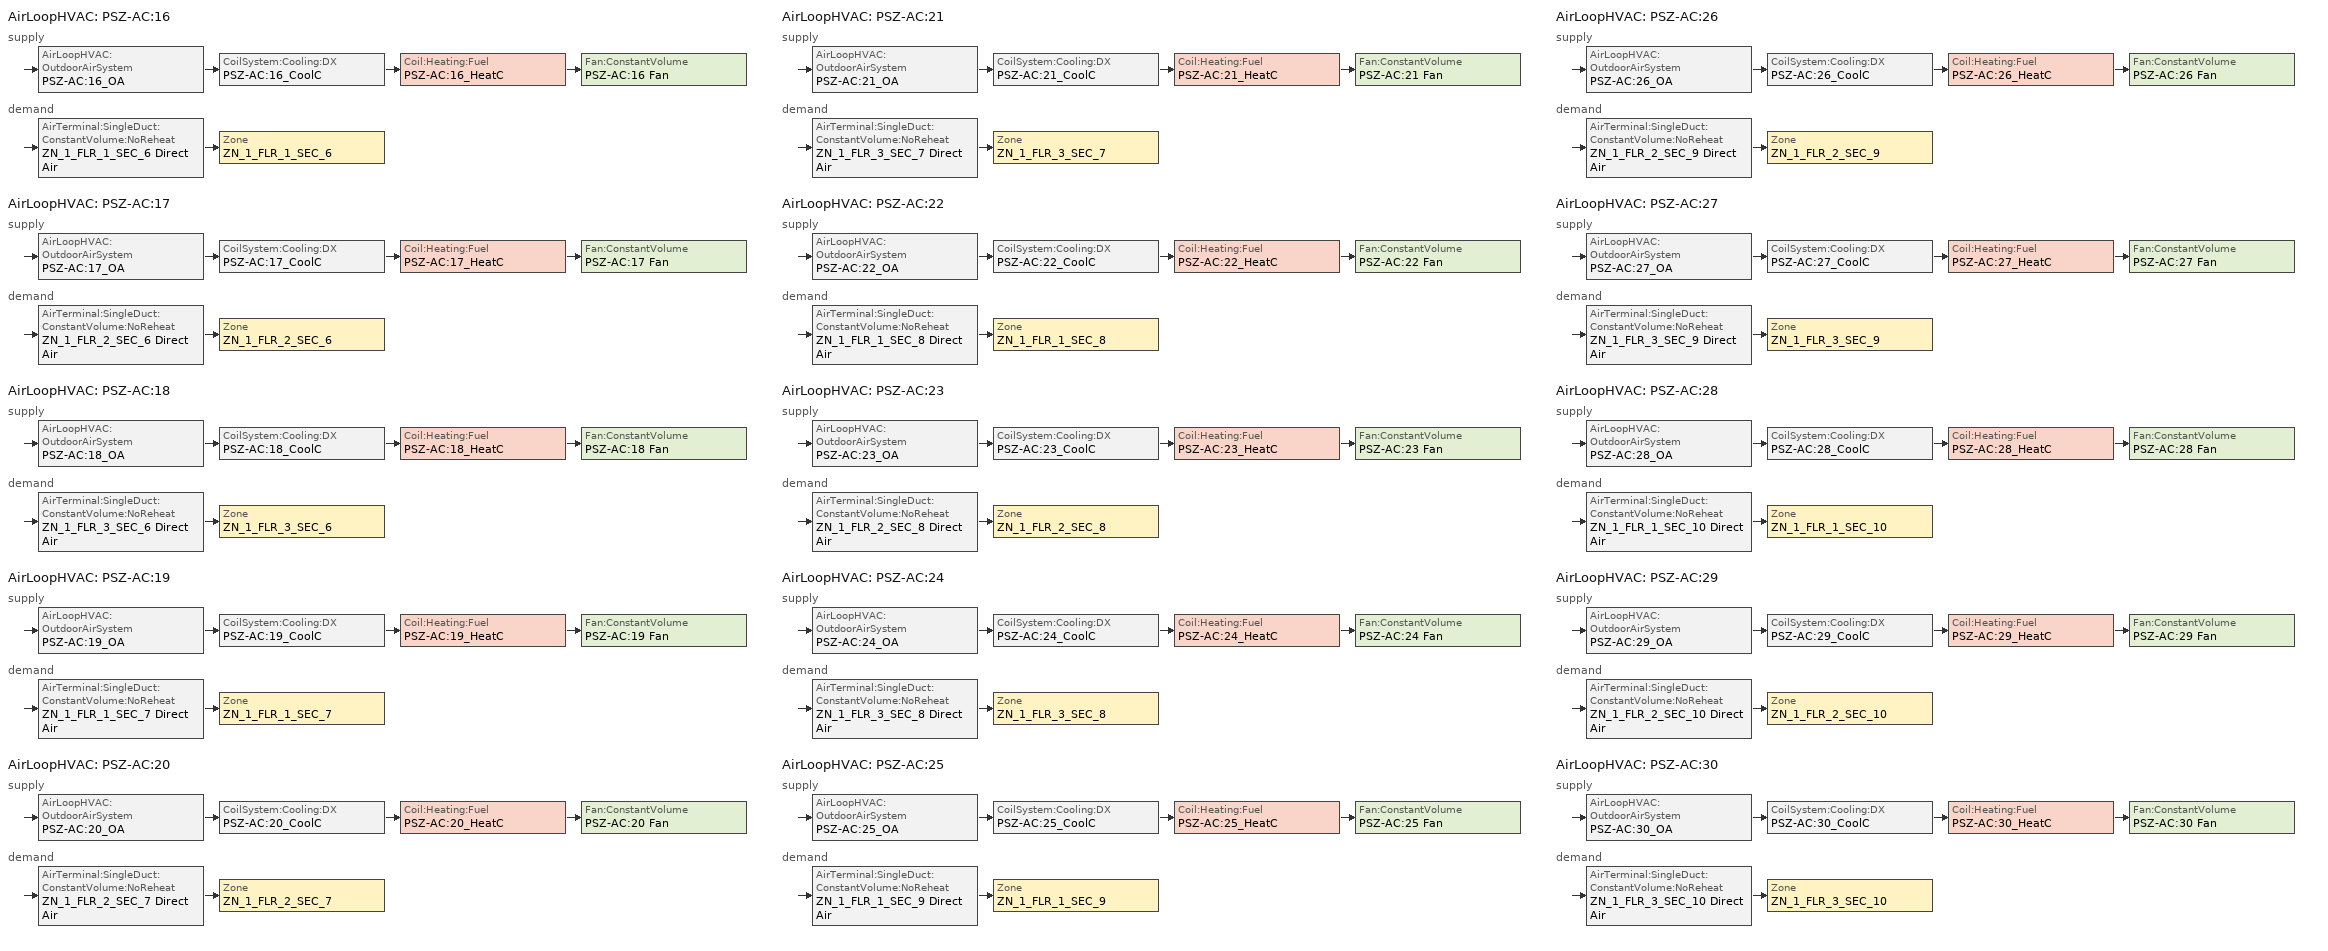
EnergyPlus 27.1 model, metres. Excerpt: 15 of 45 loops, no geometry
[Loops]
AirLoopHVAC 'PSZ-AC:16'
 supply: AirLoopHVAC:OutdoorAirSystem 'PSZ-AC:16_OA' > CoilSystem:Cooling:DX 'PSZ-AC:16_CoolC' > Coil:Heating:Fuel 'PSZ-AC:16_HeatC' > Fan:ConstantVolume 'PSZ-AC:16 Fan'
 demand: AirTerminal:SingleDuct:ConstantVolume:NoReheat 'ZN_1_FLR_1_SEC_6 Direct Air' > Zone 'ZN_1_FLR_1_SEC_6'
AirLoopHVAC 'PSZ-AC:17'
 supply: AirLoopHVAC:OutdoorAirSystem 'PSZ-AC:17_OA' > CoilSystem:Cooling:DX 'PSZ-AC:17_CoolC' > Coil:Heating:Fuel 'PSZ-AC:17_HeatC' > Fan:ConstantVolume 'PSZ-AC:17 Fan'
 demand: AirTerminal:SingleDuct:ConstantVolume:NoReheat 'ZN_1_FLR_2_SEC_6 Direct Air' > Zone 'ZN_1_FLR_2_SEC_6'
AirLoopHVAC 'PSZ-AC:18'
 supply: AirLoopHVAC:OutdoorAirSystem 'PSZ-AC:18_OA' > CoilSystem:Cooling:DX 'PSZ-AC:18_CoolC' > Coil:Heating:Fuel 'PSZ-AC:18_HeatC' > Fan:ConstantVolume 'PSZ-AC:18 Fan'
 demand: AirTerminal:SingleDuct:ConstantVolume:NoReheat 'ZN_1_FLR_3_SEC_6 Direct Air' > Zone 'ZN_1_FLR_3_SEC_6'
AirLoopHVAC 'PSZ-AC:19'
 supply: AirLoopHVAC:OutdoorAirSystem 'PSZ-AC:19_OA' > CoilSystem:Cooling:DX 'PSZ-AC:19_CoolC' > Coil:Heating:Fuel 'PSZ-AC:19_HeatC' > Fan:ConstantVolume 'PSZ-AC:19 Fan'
 demand: AirTerminal:SingleDuct:ConstantVolume:NoReheat 'ZN_1_FLR_1_SEC_7 Direct Air' > Zone 'ZN_1_FLR_1_SEC_7'
AirLoopHVAC 'PSZ-AC:20'
 supply: AirLoopHVAC:OutdoorAirSystem 'PSZ-AC:20_OA' > CoilSystem:Cooling:DX 'PSZ-AC:20_CoolC' > Coil:Heating:Fuel 'PSZ-AC:20_HeatC' > Fan:ConstantVolume 'PSZ-AC:20 Fan'
 demand: AirTerminal:SingleDuct:ConstantVolume:NoReheat 'ZN_1_FLR_2_SEC_7 Direct Air' > Zone 'ZN_1_FLR_2_SEC_7'
AirLoopHVAC 'PSZ-AC:21'
 supply: AirLoopHVAC:OutdoorAirSystem 'PSZ-AC:21_OA' > CoilSystem:Cooling:DX 'PSZ-AC:21_CoolC' > Coil:Heating:Fuel 'PSZ-AC:21_HeatC' > Fan:ConstantVolume 'PSZ-AC:21 Fan'
 demand: AirTerminal:SingleDuct:ConstantVolume:NoReheat 'ZN_1_FLR_3_SEC_7 Direct Air' > Zone 'ZN_1_FLR_3_SEC_7'
AirLoopHVAC 'PSZ-AC:22'
 supply: AirLoopHVAC:OutdoorAirSystem 'PSZ-AC:22_OA' > CoilSystem:Cooling:DX 'PSZ-AC:22_CoolC' > Coil:Heating:Fuel 'PSZ-AC:22_HeatC' > Fan:ConstantVolume 'PSZ-AC:22 Fan'
 demand: AirTerminal:SingleDuct:ConstantVolume:NoReheat 'ZN_1_FLR_1_SEC_8 Direct Air' > Zone 'ZN_1_FLR_1_SEC_8'
AirLoopHVAC 'PSZ-AC:23'
 supply: AirLoopHVAC:OutdoorAirSystem 'PSZ-AC:23_OA' > CoilSystem:Cooling:DX 'PSZ-AC:23_CoolC' > Coil:Heating:Fuel 'PSZ-AC:23_HeatC' > Fan:ConstantVolume 'PSZ-AC:23 Fan'
 demand: AirTerminal:SingleDuct:ConstantVolume:NoReheat 'ZN_1_FLR_2_SEC_8 Direct Air' > Zone 'ZN_1_FLR_2_SEC_8'
AirLoopHVAC 'PSZ-AC:24'
 supply: AirLoopHVAC:OutdoorAirSystem 'PSZ-AC:24_OA' > CoilSystem:Cooling:DX 'PSZ-AC:24_CoolC' > Coil:Heating:Fuel 'PSZ-AC:24_HeatC' > Fan:ConstantVolume 'PSZ-AC:24 Fan'
 demand: AirTerminal:SingleDuct:ConstantVolume:NoReheat 'ZN_1_FLR_3_SEC_8 Direct Air' > Zone 'ZN_1_FLR_3_SEC_8'
AirLoopHVAC 'PSZ-AC:25'
 supply: AirLoopHVAC:OutdoorAirSystem 'PSZ-AC:25_OA' > CoilSystem:Cooling:DX 'PSZ-AC:25_CoolC' > Coil:Heating:Fuel 'PSZ-AC:25_HeatC' > Fan:ConstantVolume 'PSZ-AC:25 Fan'
 demand: AirTerminal:SingleDuct:ConstantVolume:NoReheat 'ZN_1_FLR_1_SEC_9 Direct Air' > Zone 'ZN_1_FLR_1_SEC_9'
AirLoopHVAC 'PSZ-AC:26'
 supply: AirLoopHVAC:OutdoorAirSystem 'PSZ-AC:26_OA' > CoilSystem:Cooling:DX 'PSZ-AC:26_CoolC' > Coil:Heating:Fuel 'PSZ-AC:26_HeatC' > Fan:ConstantVolume 'PSZ-AC:26 Fan'
 demand: AirTerminal:SingleDuct:ConstantVolume:NoReheat 'ZN_1_FLR_2_SEC_9 Direct Air' > Zone 'ZN_1_FLR_2_SEC_9'
AirLoopHVAC 'PSZ-AC:27'
 supply: AirLoopHVAC:OutdoorAirSystem 'PSZ-AC:27_OA' > CoilSystem:Cooling:DX 'PSZ-AC:27_CoolC' > Coil:Heating:Fuel 'PSZ-AC:27_HeatC' > Fan:ConstantVolume 'PSZ-AC:27 Fan'
 demand: AirTerminal:SingleDuct:ConstantVolume:NoReheat 'ZN_1_FLR_3_SEC_9 Direct Air' > Zone 'ZN_1_FLR_3_SEC_9'
AirLoopHVAC 'PSZ-AC:28'
 supply: AirLoopHVAC:OutdoorAirSystem 'PSZ-AC:28_OA' > CoilSystem:Cooling:DX 'PSZ-AC:28_CoolC' > Coil:Heating:Fuel 'PSZ-AC:28_HeatC' > Fan:ConstantVolume 'PSZ-AC:28 Fan'
 demand: AirTerminal:SingleDuct:ConstantVolume:NoReheat 'ZN_1_FLR_1_SEC_10 Direct Air' > Zone 'ZN_1_FLR_1_SEC_10'
AirLoopHVAC 'PSZ-AC:29'
 supply: AirLoopHVAC:OutdoorAirSystem 'PSZ-AC:29_OA' > CoilSystem:Cooling:DX 'PSZ-AC:29_CoolC' > Coil:Heating:Fuel 'PSZ-AC:29_HeatC' > Fan:ConstantVolume 'PSZ-AC:29 Fan'
 demand: AirTerminal:SingleDuct:ConstantVolume:NoReheat 'ZN_1_FLR_2_SEC_10 Direct Air' > Zone 'ZN_1_FLR_2_SEC_10'
AirLoopHVAC 'PSZ-AC:30'
 supply: AirLoopHVAC:OutdoorAirSystem 'PSZ-AC:30_OA' > CoilSystem:Cooling:DX 'PSZ-AC:30_CoolC' > Coil:Heating:Fuel 'PSZ-AC:30_HeatC' > Fan:ConstantVolume 'PSZ-AC:30 Fan'
 demand: AirTerminal:SingleDuct:ConstantVolume:NoReheat 'ZN_1_FLR_3_SEC_10 Direct Air' > Zone 'ZN_1_FLR_3_SEC_10'
[ComponentCost:LineItem]
Name | Line Item Type | Item | Cost per Each {$} | Quantity | Cost per Unit of Output Capacity {$/kW}
Daylighting:ZN_1_FLR_1_SEC_6 | Daylighting:Controls | ZN_1_FLR_1_SEC_6 | 1 | 0
Infiltration:ZN_1_FLR_1_SEC_6 | General | ZN_1_FLR_1_SEC_6 | 1 | 0.0855
People:ZN_1_FLR_1_SEC_6 | General | ZN_1_FLR_1_SEC_6 | 1 | 6.3309
LIGHTING EQUIP:ZN_1_FLR_1_SEC_6 | Lights | ZN_1_FLR_1_SEC_6 |  |  | 1
ELECTRIC EQUIPMENT:ZN_1_FLR_1_SEC_6:MiscPlug | General | ZN_1_FLR_1_SEC_6 | 1 | 1.2727
Daylighting:ZN_1_FLR_2_SEC_6 | Daylighting:Controls | ZN_1_FLR_2_SEC_6 | 1 | 0
Infiltration:ZN_1_FLR_2_SEC_6 | General | ZN_1_FLR_2_SEC_6 | 1 | 0.0855
People:ZN_1_FLR_2_SEC_6 | General | ZN_1_FLR_2_SEC_6 | 1 | 6.3309
LIGHTING EQUIP:ZN_1_FLR_2_SEC_6 | Lights | ZN_1_FLR_2_SEC_6 |  |  | 1
ELECTRIC EQUIPMENT:ZN_1_FLR_2_SEC_6:MiscPlug | General | ZN_1_FLR_2_SEC_6 | 1 | 1.2727
Daylighting:ZN_1_FLR_3_SEC_6 | Daylighting:Controls | ZN_1_FLR_3_SEC_6 | 1 | 0
Infiltration:ZN_1_FLR_3_SEC_6 | General | ZN_1_FLR_3_SEC_6 | 1 | 0.0855
People:ZN_1_FLR_3_SEC_6 | General | ZN_1_FLR_3_SEC_6 | 1 | 6.3309
LIGHTING EQUIP:ZN_1_FLR_3_SEC_6 | Lights | ZN_1_FLR_3_SEC_6 |  |  | 1
ELECTRIC EQUIPMENT:ZN_1_FLR_3_SEC_6:MiscPlug | General | ZN_1_FLR_3_SEC_6 | 1 | 1.2727
Daylighting:ZN_1_FLR_1_SEC_7 | Daylighting:Controls | ZN_1_FLR_1_SEC_7 | 1 | 0
Infiltration:ZN_1_FLR_1_SEC_7 | General | ZN_1_FLR_1_SEC_7 | 1 | 0.0252
People:ZN_1_FLR_1_SEC_7 | General | ZN_1_FLR_1_SEC_7 | 1 | 1.8637
LIGHTING EQUIP:ZN_1_FLR_1_SEC_7 | Lights | ZN_1_FLR_1_SEC_7 |  |  | 1
ELECTRIC EQUIPMENT:ZN_1_FLR_1_SEC_7:MiscPlug | General | ZN_1_FLR_1_SEC_7 | 1 | 0.3746
Daylighting:ZN_1_FLR_2_SEC_7 | Daylighting:Controls | ZN_1_FLR_2_SEC_7 | 1 | 0
Infiltration:ZN_1_FLR_2_SEC_7 | General | ZN_1_FLR_2_SEC_7 | 1 | 0.0252
People:ZN_1_FLR_2_SEC_7 | General | ZN_1_FLR_2_SEC_7 | 1 | 1.8637
LIGHTING EQUIP:ZN_1_FLR_2_SEC_7 | Lights | ZN_1_FLR_2_SEC_7 |  |  | 1
ELECTRIC EQUIPMENT:ZN_1_FLR_2_SEC_7:MiscPlug | General | ZN_1_FLR_2_SEC_7 | 1 | 0.3746
Daylighting:ZN_1_FLR_3_SEC_7 | Daylighting:Controls | ZN_1_FLR_3_SEC_7 | 1 | 0
Infiltration:ZN_1_FLR_3_SEC_7 | General | ZN_1_FLR_3_SEC_7 | 1 | 0.0252
People:ZN_1_FLR_3_SEC_7 | General | ZN_1_FLR_3_SEC_7 | 1 | 1.8637
LIGHTING EQUIP:ZN_1_FLR_3_SEC_7 | Lights | ZN_1_FLR_3_SEC_7 |  |  | 1
ELECTRIC EQUIPMENT:ZN_1_FLR_3_SEC_7:MiscPlug | General | ZN_1_FLR_3_SEC_7 | 1 | 0.3746
Daylighting:ZN_1_FLR_1_SEC_8 | Daylighting:Controls | ZN_1_FLR_1_SEC_8 | 1 | 0
Infiltration:ZN_1_FLR_1_SEC_8 | General | ZN_1_FLR_1_SEC_8 | 1 | 0.0362
People:ZN_1_FLR_1_SEC_8 | General | ZN_1_FLR_1_SEC_8 | 1 | 2.6803
LIGHTING EQUIP:ZN_1_FLR_1_SEC_8 | Lights | ZN_1_FLR_1_SEC_8 |  |  | 1
ELECTRIC EQUIPMENT:ZN_1_FLR_1_SEC_8:MiscPlug | General | ZN_1_FLR_1_SEC_8 | 1 | 0.5388
Daylighting:ZN_1_FLR_2_SEC_8 | Daylighting:Controls | ZN_1_FLR_2_SEC_8 | 1 | 0
Infiltration:ZN_1_FLR_2_SEC_8 | General | ZN_1_FLR_2_SEC_8 | 1 | 0.0362
People:ZN_1_FLR_2_SEC_8 | General | ZN_1_FLR_2_SEC_8 | 1 | 2.6803
LIGHTING EQUIP:ZN_1_FLR_2_SEC_8 | Lights | ZN_1_FLR_2_SEC_8 |  |  | 1
ELECTRIC EQUIPMENT:ZN_1_FLR_2_SEC_8:MiscPlug | General | ZN_1_FLR_2_SEC_8 | 1 | 0.5388
Daylighting:ZN_1_FLR_3_SEC_8 | Daylighting:Controls | ZN_1_FLR_3_SEC_8 | 1 | 0
Infiltration:ZN_1_FLR_3_SEC_8 | General | ZN_1_FLR_3_SEC_8 | 1 | 0.0362
People:ZN_1_FLR_3_SEC_8 | General | ZN_1_FLR_3_SEC_8 | 1 | 2.6803
LIGHTING EQUIP:ZN_1_FLR_3_SEC_8 | Lights | ZN_1_FLR_3_SEC_8 |  |  | 1
ELECTRIC EQUIPMENT:ZN_1_FLR_3_SEC_8:MiscPlug | General | ZN_1_FLR_3_SEC_8 | 1 | 0.5388
Daylighting:ZN_1_FLR_1_SEC_9 | Daylighting:Controls | ZN_1_FLR_1_SEC_9 | 1 | 0
Infiltration:ZN_1_FLR_1_SEC_9 | General | ZN_1_FLR_1_SEC_9 | 1 | 0.0351
People:ZN_1_FLR_1_SEC_9 | General | ZN_1_FLR_1_SEC_9 | 1 | 2.6035
LIGHTING EQUIP:ZN_1_FLR_1_SEC_9 | Lights | ZN_1_FLR_1_SEC_9 |  |  | 1
ELECTRIC EQUIPMENT:ZN_1_FLR_1_SEC_9:MiscPlug | General | ZN_1_FLR_1_SEC_9 | 1 | 0.5234
Daylighting:ZN_1_FLR_2_SEC_9 | Daylighting:Controls | ZN_1_FLR_2_SEC_9 | 1 | 0
Infiltration:ZN_1_FLR_2_SEC_9 | General | ZN_1_FLR_2_SEC_9 | 1 | 0.0351
People:ZN_1_FLR_2_SEC_9 | General | ZN_1_FLR_2_SEC_9 | 1 | 2.6035
LIGHTING EQUIP:ZN_1_FLR_2_SEC_9 | Lights | ZN_1_FLR_2_SEC_9 |  |  | 1
ELECTRIC EQUIPMENT:ZN_1_FLR_2_SEC_9:MiscPlug | General | ZN_1_FLR_2_SEC_9 | 1 | 0.5234
Daylighting:ZN_1_FLR_3_SEC_9 | Daylighting:Controls | ZN_1_FLR_3_SEC_9 | 1 | 0
Infiltration:ZN_1_FLR_3_SEC_9 | General | ZN_1_FLR_3_SEC_9 | 1 | 0.0351
People:ZN_1_FLR_3_SEC_9 | General | ZN_1_FLR_3_SEC_9 | 1 | 2.6035
LIGHTING EQUIP:ZN_1_FLR_3_SEC_9 | Lights | ZN_1_FLR_3_SEC_9 |  |  | 1
ELECTRIC EQUIPMENT:ZN_1_FLR_3_SEC_9:MiscPlug | General | ZN_1_FLR_3_SEC_9 | 1 | 0.5234
Daylighting:ZN_1_FLR_1_SEC_10 | Daylighting:Controls | ZN_1_FLR_1_SEC_10 | 1 | 0
Infiltration:ZN_1_FLR_1_SEC_10 | General | ZN_1_FLR_1_SEC_10 | 1 | 0.0362
People:ZN_1_FLR_1_SEC_10 | General | ZN_1_FLR_1_SEC_10 | 1 | 2.6803
LIGHTING EQUIP:ZN_1_FLR_1_SEC_10 | Lights | ZN_1_FLR_1_SEC_10 |  |  | 1
ELECTRIC EQUIPMENT:ZN_1_FLR_1_SEC_10:MiscPlug | General | ZN_1_FLR_1_SEC_10 | 1 | 0.5388
Daylighting:ZN_1_FLR_2_SEC_10 | Daylighting:Controls | ZN_1_FLR_2_SEC_10 | 1 | 0
Infiltration:ZN_1_FLR_2_SEC_10 | General | ZN_1_FLR_2_SEC_10 | 1 | 0.0362
People:ZN_1_FLR_2_SEC_10 | General | ZN_1_FLR_2_SEC_10 | 1 | 2.6803
LIGHTING EQUIP:ZN_1_FLR_2_SEC_10 | Lights | ZN_1_FLR_2_SEC_10 |  |  | 1
ELECTRIC EQUIPMENT:ZN_1_FLR_2_SEC_10:MiscPlug | General | ZN_1_FLR_2_SEC_10 | 1 | 0.5388
Daylighting:ZN_1_FLR_3_SEC_10 | Daylighting:Controls | ZN_1_FLR_3_SEC_10 | 1 | 0
Infiltration:ZN_1_FLR_3_SEC_10 | General | ZN_1_FLR_3_SEC_10 | 1 | 0.0362
People:ZN_1_FLR_3_SEC_10 | General | ZN_1_FLR_3_SEC_10 | 1 | 2.6803
LIGHTING EQUIP:ZN_1_FLR_3_SEC_10 | Lights | ZN_1_FLR_3_SEC_10 |  |  | 1
ELECTRIC EQUIPMENT:ZN_1_FLR_3_SEC_10:MiscPlug | General | ZN_1_FLR_3_SEC_10 | 1 | 0.5388
[Sizing:Zone] Zone Cooling Design Supply Air Temperature Input Method=SupplyAirTemperature; Zone Cooling Design Supply Air Temperature {C}=14; Zone Heating Design Supply Air Temperature Input Method=SupplyAirTemperature; Zone Heating Design Supply Air Temperature {C}=40; Zone Cooling Design Supply Air Humidity Ratio {kgWater/kgDryAir}=0.0085; Zone Heating Design Supply Air Humidity Ratio {kgWater/kgDryAir}=0.008; Zone Heating Sizing Factor=0; Zone Cooling Sizing Factor=0; Cooling Design Air Flow Method=DesignDay; Cooling Design Air Flow Rate {m3/s}=0; Cooling Minimum Air Flow {m3/s}=0; Cooling Minimum Air Flow Fraction=0; Heating Design Air Flow Method=DesignDay; Heating Design Air Flow Rate {m3/s}=0
Name | Design Specification Outdoor Air Object
ZN_1_FLR_1_SEC_6 | SZ DSOA ZN_1_FLR_1_SEC_6
ZN_1_FLR_2_SEC_6 | SZ DSOA ZN_1_FLR_2_SEC_6
ZN_1_FLR_3_SEC_6 | SZ DSOA ZN_1_FLR_3_SEC_6
ZN_1_FLR_1_SEC_7 | SZ DSOA ZN_1_FLR_1_SEC_7
ZN_1_FLR_2_SEC_7 | SZ DSOA ZN_1_FLR_2_SEC_7
ZN_1_FLR_3_SEC_7 | SZ DSOA ZN_1_FLR_3_SEC_7
ZN_1_FLR_1_SEC_8 | SZ DSOA ZN_1_FLR_1_SEC_8
ZN_1_FLR_2_SEC_8 | SZ DSOA ZN_1_FLR_2_SEC_8
ZN_1_FLR_3_SEC_8 | SZ DSOA ZN_1_FLR_3_SEC_8
ZN_1_FLR_1_SEC_9 | SZ DSOA ZN_1_FLR_1_SEC_9
ZN_1_FLR_2_SEC_9 | SZ DSOA ZN_1_FLR_2_SEC_9
ZN_1_FLR_3_SEC_9 | SZ DSOA ZN_1_FLR_3_SEC_9
ZN_1_FLR_1_SEC_10 | SZ DSOA ZN_1_FLR_1_SEC_10
ZN_1_FLR_2_SEC_10 | SZ DSOA ZN_1_FLR_2_SEC_10
ZN_1_FLR_3_SEC_10 | SZ DSOA ZN_1_FLR_3_SEC_10
[DesignSpecification:OutdoorAir] Outdoor Air Method=Flow/Zone; Outdoor Air Flow per Zone Floor Area {m3/s-m2}=0
Name | Outdoor Air Flow per Zone {m3/s}
SZ DSOA ZN_1_FLR_1_SEC_6; SZ DSOA ZN_1_FLR_2_SEC_6; SZ DSOA ZN_1_FLR_3_SEC_6 | 0.0635154
SZ DSOA ZN_1_FLR_1_SEC_7; SZ DSOA ZN_1_FLR_2_SEC_7; SZ DSOA ZN_1_FLR_3_SEC_7 | 0.0186979
SZ DSOA ZN_1_FLR_1_SEC_8; SZ DSOA ZN_1_FLR_2_SEC_8; SZ DSOA ZN_1_FLR_3_SEC_8; SZ DSOA ZN_1_FLR_1_SEC_10; SZ DSOA ZN_1_FLR_2_SEC_10; SZ DSOA ZN_1_FLR_3_SEC_10 | 0.0268905
SZ DSOA ZN_1_FLR_1_SEC_9; SZ DSOA ZN_1_FLR_2_SEC_9; SZ DSOA ZN_1_FLR_3_SEC_9 | 0.0261197
[ZoneControl:Thermostat] Control Type Schedule=Dual Zone Control Type Sched
Name | Zone or ZoneList | Control 1
ZN_1_FLR_1_SEC_6 Thermostat | ZN_1_FLR_1_SEC_6 | ZN_1_FLR_1_SEC_6 DualSPSched
ZN_1_FLR_2_SEC_6 Thermostat | ZN_1_FLR_2_SEC_6 | ZN_1_FLR_2_SEC_6 DualSPSched
ZN_1_FLR_3_SEC_6 Thermostat | ZN_1_FLR_3_SEC_6 | ZN_1_FLR_3_SEC_6 DualSPSched
ZN_1_FLR_1_SEC_7 Thermostat | ZN_1_FLR_1_SEC_7 | ZN_1_FLR_1_SEC_7 DualSPSched
ZN_1_FLR_2_SEC_7 Thermostat | ZN_1_FLR_2_SEC_7 | ZN_1_FLR_2_SEC_7 DualSPSched
ZN_1_FLR_3_SEC_7 Thermostat | ZN_1_FLR_3_SEC_7 | ZN_1_FLR_3_SEC_7 DualSPSched
ZN_1_FLR_1_SEC_8 Thermostat | ZN_1_FLR_1_SEC_8 | ZN_1_FLR_1_SEC_8 DualSPSched
ZN_1_FLR_2_SEC_8 Thermostat | ZN_1_FLR_2_SEC_8 | ZN_1_FLR_2_SEC_8 DualSPSched
ZN_1_FLR_3_SEC_8 Thermostat | ZN_1_FLR_3_SEC_8 | ZN_1_FLR_3_SEC_8 DualSPSched
ZN_1_FLR_1_SEC_9 Thermostat | ZN_1_FLR_1_SEC_9 | ZN_1_FLR_1_SEC_9 DualSPSched
ZN_1_FLR_2_SEC_9 Thermostat | ZN_1_FLR_2_SEC_9 | ZN_1_FLR_2_SEC_9 DualSPSched
ZN_1_FLR_3_SEC_9 Thermostat | ZN_1_FLR_3_SEC_9 | ZN_1_FLR_3_SEC_9 DualSPSched
ZN_1_FLR_1_SEC_10 Thermostat | ZN_1_FLR_1_SEC_10 | ZN_1_FLR_1_SEC_10 DualSPSched
ZN_1_FLR_2_SEC_10 Thermostat | ZN_1_FLR_2_SEC_10 | ZN_1_FLR_2_SEC_10 DualSPSched
ZN_1_FLR_3_SEC_10 Thermostat | ZN_1_FLR_3_SEC_10 | ZN_1_FLR_3_SEC_10 DualSPSched
[ThermostatSetpoint:DualSetpoint] Heating Setpoint Temperature Schedule=HtgSetP_Sch; Cooling Setpoint Temperature Schedule=ClgSetP_Sch
ZN_1_FLR_1_SEC_6 DualSPSched; ZN_1_FLR_2_SEC_6 DualSPSched; ZN_1_FLR_3_SEC_6 DualSPSched; ZN_1_FLR_1_SEC_7 DualSPSched; ZN_1_FLR_2_SEC_7 DualSPSched; ZN_1_FLR_3_SEC_7 DualSPSched; ZN_1_FLR_1_SEC_8 DualSPSched; ZN_1_FLR_2_SEC_8 DualSPSched; ZN_1_FLR_3_SEC_8 DualSPSched; ZN_1_FLR_1_SEC_9 DualSPSched; ZN_1_FLR_2_SEC_9 DualSPSched; ZN_1_FLR_3_SEC_9 DualSPSched; ZN_1_FLR_1_SEC_10 DualSPSched; ZN_1_FLR_2_SEC_10 DualSPSched; ZN_1_FLR_3_SEC_10 DualSPSched
[Zone equipment]
ZN_1_FLR_1_SEC_6: ZN_1_FLR_1_SEC_6 Direct Air
ZN_1_FLR_2_SEC_6: ZN_1_FLR_2_SEC_6 Direct Air
ZN_1_FLR_3_SEC_6: ZN_1_FLR_3_SEC_6 Direct Air
ZN_1_FLR_1_SEC_7: ZN_1_FLR_1_SEC_7 Direct Air
ZN_1_FLR_2_SEC_7: ZN_1_FLR_2_SEC_7 Direct Air
ZN_1_FLR_3_SEC_7: ZN_1_FLR_3_SEC_7 Direct Air
ZN_1_FLR_1_SEC_8: ZN_1_FLR_1_SEC_8 Direct Air
ZN_1_FLR_2_SEC_8: ZN_1_FLR_2_SEC_8 Direct Air
ZN_1_FLR_3_SEC_8: ZN_1_FLR_3_SEC_8 Direct Air
ZN_1_FLR_1_SEC_9: ZN_1_FLR_1_SEC_9 Direct Air
ZN_1_FLR_2_SEC_9: ZN_1_FLR_2_SEC_9 Direct Air
ZN_1_FLR_3_SEC_9: ZN_1_FLR_3_SEC_9 Direct Air
ZN_1_FLR_1_SEC_10: ZN_1_FLR_1_SEC_10 Direct Air
ZN_1_FLR_2_SEC_10: ZN_1_FLR_2_SEC_10 Direct Air
ZN_1_FLR_3_SEC_10: ZN_1_FLR_3_SEC_10 Direct Air
[AirTerminal:SingleDuct:ConstantVolume:NoReheat] Availability Schedule=ALWAYS_ON; Maximum Air Flow Rate {m3/s}=AUTOSIZE
ZN_1_FLR_1_SEC_6 Direct Air; ZN_1_FLR_2_SEC_6 Direct Air; ZN_1_FLR_3_SEC_6 Direct Air; ZN_1_FLR_1_SEC_7 Direct Air; ZN_1_FLR_2_SEC_7 Direct Air; ZN_1_FLR_3_SEC_7 Direct Air; ZN_1_FLR_1_SEC_8 Direct Air; ZN_1_FLR_2_SEC_8 Direct Air; ZN_1_FLR_3_SEC_8 Direct Air; ZN_1_FLR_1_SEC_9 Direct Air; ZN_1_FLR_2_SEC_9 Direct Air; ZN_1_FLR_3_SEC_9 Direct Air; ZN_1_FLR_1_SEC_10 Direct Air; ZN_1_FLR_2_SEC_10 Direct Air; ZN_1_FLR_3_SEC_10 Direct Air
[SetpointManager:SingleZone:Reheat] Control Variable=Temperature; Minimum Supply Air Temperature {C}=13; Maximum Supply Air Temperature {C}=40
Name | Control Zone | Setpoint Node or NodeList
SupAirTemp MngrZN_1_FLR_1_SEC_6 | ZN_1_FLR_1_SEC_6 | PSZ-AC:16 Supply Equipment Outlet Node
SupAirTemp MngrZN_1_FLR_2_SEC_6 | ZN_1_FLR_2_SEC_6 | PSZ-AC:17 Supply Equipment Outlet Node
SupAirTemp MngrZN_1_FLR_3_SEC_6 | ZN_1_FLR_3_SEC_6 | PSZ-AC:18 Supply Equipment Outlet Node
SupAirTemp MngrZN_1_FLR_1_SEC_7 | ZN_1_FLR_1_SEC_7 | PSZ-AC:19 Supply Equipment Outlet Node
SupAirTemp MngrZN_1_FLR_2_SEC_7 | ZN_1_FLR_2_SEC_7 | PSZ-AC:20 Supply Equipment Outlet Node
SupAirTemp MngrZN_1_FLR_3_SEC_7 | ZN_1_FLR_3_SEC_7 | PSZ-AC:21 Supply Equipment Outlet Node
SupAirTemp MngrZN_1_FLR_1_SEC_8 | ZN_1_FLR_1_SEC_8 | PSZ-AC:22 Supply Equipment Outlet Node
SupAirTemp MngrZN_1_FLR_2_SEC_8 | ZN_1_FLR_2_SEC_8 | PSZ-AC:23 Supply Equipment Outlet Node
SupAirTemp MngrZN_1_FLR_3_SEC_8 | ZN_1_FLR_3_SEC_8 | PSZ-AC:24 Supply Equipment Outlet Node
SupAirTemp MngrZN_1_FLR_1_SEC_9 | ZN_1_FLR_1_SEC_9 | PSZ-AC:25 Supply Equipment Outlet Node
SupAirTemp MngrZN_1_FLR_2_SEC_9 | ZN_1_FLR_2_SEC_9 | PSZ-AC:26 Supply Equipment Outlet Node
SupAirTemp MngrZN_1_FLR_3_SEC_9 | ZN_1_FLR_3_SEC_9 | PSZ-AC:27 Supply Equipment Outlet Node
SupAirTemp MngrZN_1_FLR_1_SEC_10 | ZN_1_FLR_1_SEC_10 | PSZ-AC:28 Supply Equipment Outlet Node
SupAirTemp MngrZN_1_FLR_2_SEC_10 | ZN_1_FLR_2_SEC_10 | PSZ-AC:29 Supply Equipment Outlet Node
SupAirTemp MngrZN_1_FLR_3_SEC_10 | ZN_1_FLR_3_SEC_10 | PSZ-AC:30 Supply Equipment Outlet Node
[AirLoopHVAC] Design Supply Air Flow Rate {m3/s}=AUTOSIZE
PSZ-AC:16; PSZ-AC:17; PSZ-AC:18; PSZ-AC:19; PSZ-AC:20; PSZ-AC:21; PSZ-AC:22; PSZ-AC:23; PSZ-AC:24; PSZ-AC:25; PSZ-AC:26; PSZ-AC:27; PSZ-AC:28; PSZ-AC:29; PSZ-AC:30
[SetpointManager:MixedAir] Control Variable=Temperature
Name | Setpoint Node or NodeList
PSZ-AC:16_CoolC SAT Manager | PSZ-AC:16_CoolC-PSZ-AC:16_HeatCNode
PSZ-AC:16_HeatC MixedAir Manager | PSZ-AC:16_HeatC-PSZ-AC:16 FanNode
PSZ-AC:16_OAMixed Air Temp Manager | PSZ-AC:16_OA-PSZ-AC:16_CoolCNode
PSZ-AC:17_CoolC SAT Manager | PSZ-AC:17_CoolC-PSZ-AC:17_HeatCNode
PSZ-AC:17_HeatC MixedAir Manager | PSZ-AC:17_HeatC-PSZ-AC:17 FanNode
PSZ-AC:17_OAMixed Air Temp Manager | PSZ-AC:17_OA-PSZ-AC:17_CoolCNode
PSZ-AC:18_CoolC SAT Manager | PSZ-AC:18_CoolC-PSZ-AC:18_HeatCNode
PSZ-AC:18_HeatC MixedAir Manager | PSZ-AC:18_HeatC-PSZ-AC:18 FanNode
PSZ-AC:18_OAMixed Air Temp Manager | PSZ-AC:18_OA-PSZ-AC:18_CoolCNode
PSZ-AC:19_CoolC SAT Manager | PSZ-AC:19_CoolC-PSZ-AC:19_HeatCNode
PSZ-AC:19_HeatC MixedAir Manager | PSZ-AC:19_HeatC-PSZ-AC:19 FanNode
PSZ-AC:19_OAMixed Air Temp Manager | PSZ-AC:19_OA-PSZ-AC:19_CoolCNode
PSZ-AC:20_CoolC SAT Manager | PSZ-AC:20_CoolC-PSZ-AC:20_HeatCNode
PSZ-AC:20_HeatC MixedAir Manager | PSZ-AC:20_HeatC-PSZ-AC:20 FanNode
PSZ-AC:20_OAMixed Air Temp Manager | PSZ-AC:20_OA-PSZ-AC:20_CoolCNode
PSZ-AC:21_CoolC SAT Manager | PSZ-AC:21_CoolC-PSZ-AC:21_HeatCNode
PSZ-AC:21_HeatC MixedAir Manager | PSZ-AC:21_HeatC-PSZ-AC:21 FanNode
PSZ-AC:21_OAMixed Air Temp Manager | PSZ-AC:21_OA-PSZ-AC:21_CoolCNode
PSZ-AC:22_CoolC SAT Manager | PSZ-AC:22_CoolC-PSZ-AC:22_HeatCNode
PSZ-AC:22_HeatC MixedAir Manager | PSZ-AC:22_HeatC-PSZ-AC:22 FanNode
PSZ-AC:22_OAMixed Air Temp Manager | PSZ-AC:22_OA-PSZ-AC:22_CoolCNode
PSZ-AC:23_CoolC SAT Manager | PSZ-AC:23_CoolC-PSZ-AC:23_HeatCNode
PSZ-AC:23_HeatC MixedAir Manager | PSZ-AC:23_HeatC-PSZ-AC:23 FanNode
PSZ-AC:23_OAMixed Air Temp Manager | PSZ-AC:23_OA-PSZ-AC:23_CoolCNode
PSZ-AC:24_CoolC SAT Manager | PSZ-AC:24_CoolC-PSZ-AC:24_HeatCNode
PSZ-AC:24_HeatC MixedAir Manager | PSZ-AC:24_HeatC-PSZ-AC:24 FanNode
PSZ-AC:24_OAMixed Air Temp Manager | PSZ-AC:24_OA-PSZ-AC:24_CoolCNode
PSZ-AC:25_CoolC SAT Manager | PSZ-AC:25_CoolC-PSZ-AC:25_HeatCNode
PSZ-AC:25_HeatC MixedAir Manager | PSZ-AC:25_HeatC-PSZ-AC:25 FanNode
PSZ-AC:25_OAMixed Air Temp Manager | PSZ-AC:25_OA-PSZ-AC:25_CoolCNode
PSZ-AC:26_CoolC SAT Manager | PSZ-AC:26_CoolC-PSZ-AC:26_HeatCNode
PSZ-AC:26_HeatC MixedAir Manager | PSZ-AC:26_HeatC-PSZ-AC:26 FanNode
PSZ-AC:26_OAMixed Air Temp Manager | PSZ-AC:26_OA-PSZ-AC:26_CoolCNode
PSZ-AC:27_CoolC SAT Manager | PSZ-AC:27_CoolC-PSZ-AC:27_HeatCNode
PSZ-AC:27_HeatC MixedAir Manager | PSZ-AC:27_HeatC-PSZ-AC:27 FanNode
PSZ-AC:27_OAMixed Air Temp Manager | PSZ-AC:27_OA-PSZ-AC:27_CoolCNode
PSZ-AC:28_CoolC SAT Manager | PSZ-AC:28_CoolC-PSZ-AC:28_HeatCNode
PSZ-AC:28_HeatC MixedAir Manager | PSZ-AC:28_HeatC-PSZ-AC:28 FanNode
PSZ-AC:28_OAMixed Air Temp Manager | PSZ-AC:28_OA-PSZ-AC:28_CoolCNode
PSZ-AC:29_CoolC SAT Manager | PSZ-AC:29_CoolC-PSZ-AC:29_HeatCNode
PSZ-AC:29_HeatC MixedAir Manager | PSZ-AC:29_HeatC-PSZ-AC:29 FanNode
PSZ-AC:29_OAMixed Air Temp Manager | PSZ-AC:29_OA-PSZ-AC:29_CoolCNode
PSZ-AC:30_CoolC SAT Manager | PSZ-AC:30_CoolC-PSZ-AC:30_HeatCNode
PSZ-AC:30_HeatC MixedAir Manager | PSZ-AC:30_HeatC-PSZ-AC:30 FanNode
PSZ-AC:30_OAMixed Air Temp Manager | PSZ-AC:30_OA-PSZ-AC:30_CoolCNode
[Sizing:System] Type of Load to Size On=Sensible; Design Outdoor Air Flow Rate {m3/s}=AUTOSIZE; Central Heating Maximum System Air Flow Ratio=1; Preheat Design Temperature {C}=7; Preheat Design Humidity Ratio {kgWater/kgDryAir}=0.008; Precool Design Temperature {C}=12.8; Precool Design Humidity Ratio {kgWater/kgDryAir}=0.008; Central Cooling Design Supply Air Temperature {C}=12.8; Central Heating Design Supply Air Temperature {C}=40; Type of Zone Sum to Use=NonCoincident; 100% Outdoor Air in Cooling=No; 100% Outdoor Air in Heating=No; Central Cooling Design Supply Air Humidity Ratio {kgWater/kgDryAir}=0.0085; Central Heating Design Supply Air Humidity Ratio {kgWater/kgDryAir}=0.008; Cooling Supply Air Flow Rate Method=DesignDay; Cooling Supply Air Flow Rate {m3/s}=0; Heating Supply Air Flow Rate Method=DesignDay; Heating Supply Air Flow Rate {m3/s}=0; System Outdoor Air Method=ZoneSum; Zone Maximum Outdoor Air Fraction=1; Cooling Design Capacity Method=CoolingDesignCapacity; Cooling Design Capacity {W}=autosize; Heating Design Capacity Method=HeatingDesignCapacity; Heating Design Capacity {W}=autosize; Central Cooling Capacity Control Method=OnOff
PSZ-AC:16; PSZ-AC:17; PSZ-AC:18; PSZ-AC:19; PSZ-AC:20; PSZ-AC:21; PSZ-AC:22; PSZ-AC:23; PSZ-AC:24; PSZ-AC:25; PSZ-AC:26; PSZ-AC:27; PSZ-AC:28; PSZ-AC:29; PSZ-AC:30
[Controller:OutdoorAir] Minimum Outdoor Air Flow Rate {m3/s}=AUTOSIZE; Maximum Outdoor Air Flow Rate {m3/s}=AUTOSIZE; Economizer Control Type=FixedDryBulb; Economizer Control Action Type=ModulateFlow; Economizer Maximum Limit Dry-Bulb Temperature {C}=19; Economizer Maximum Limit Enthalpy {J/kg}=32000; Economizer Minimum Limit Dry-Bulb Temperature {C}=0; Lockout Type=NoLockout; Minimum Limit Type=FixedMinimum; Minimum Outdoor Air Schedule=MinOA_MotorizedDamper_Sched
PSZ-AC:16_OA_Controller; PSZ-AC:17_OA_Controller; PSZ-AC:18_OA_Controller; PSZ-AC:19_OA_Controller; PSZ-AC:20_OA_Controller; PSZ-AC:21_OA_Controller; PSZ-AC:22_OA_Controller; PSZ-AC:23_OA_Controller; PSZ-AC:24_OA_Controller; PSZ-AC:25_OA_Controller; PSZ-AC:26_OA_Controller; PSZ-AC:27_OA_Controller; PSZ-AC:28_OA_Controller; PSZ-AC:29_OA_Controller; PSZ-AC:30_OA_Controller
[CoilSystem:Cooling:DX] Availability Schedule=ALWAYS_ON
Name | Cooling Coil
PSZ-AC:16_CoolC | PSZ-AC:16_CoolC DXCoil
PSZ-AC:17_CoolC | PSZ-AC:17_CoolC DXCoil
PSZ-AC:18_CoolC | PSZ-AC:18_CoolC DXCoil
PSZ-AC:19_CoolC | PSZ-AC:19_CoolC DXCoil
PSZ-AC:20_CoolC | PSZ-AC:20_CoolC DXCoil
PSZ-AC:21_CoolC | PSZ-AC:21_CoolC DXCoil
PSZ-AC:22_CoolC | PSZ-AC:22_CoolC DXCoil
PSZ-AC:23_CoolC | PSZ-AC:23_CoolC DXCoil
PSZ-AC:24_CoolC | PSZ-AC:24_CoolC DXCoil
PSZ-AC:25_CoolC | PSZ-AC:25_CoolC DXCoil
PSZ-AC:26_CoolC | PSZ-AC:26_CoolC DXCoil
PSZ-AC:27_CoolC | PSZ-AC:27_CoolC DXCoil
PSZ-AC:28_CoolC | PSZ-AC:28_CoolC DXCoil
PSZ-AC:29_CoolC | PSZ-AC:29_CoolC DXCoil
PSZ-AC:30_CoolC | PSZ-AC:30_CoolC DXCoil
[Coil:Cooling:DX:SingleSpeed] Availability Schedule=ALWAYS_ON; Gross Rated Total Cooling Capacity {W}=AUTOSIZE; Gross Rated Sensible Heat Ratio=AUTOSIZE; Gross Rated Cooling COP {W/W}=3; Rated Air Flow Rate {m3/s}=AUTOSIZE; 2023 Rated Evaporator Fan Power Per Volume Flow Rate {W/(m3/s)}=934.4
Name | Total Cooling Capacity Function of Temperature Curve | Total Cooling Capacity Function of Flow Fraction Curve | Energy Input Ratio Function of Temperature Curve | Energy Input Ratio Function of Flow Fraction Curve | Part Load Fraction Correlation Curve
PSZ-AC:16_CoolC DXCoil | PSZ-AC:16_CoolCCarrier48TM014_12tons_CapFT | PSZ-AC:16_CoolCCarrier48TM014_12tons_FFF | PSZ-AC:16_CoolCCarrier48TM014_12tons_EIRFT | PSZ-AC:16_CoolCCarrier48TM014_12tons_EIRFFF | PSZ-AC:16_CoolCIEA_HVAC_BESTEST_9ton-PLR
PSZ-AC:17_CoolC DXCoil | PSZ-AC:17_CoolCCarrier48TM014_12tons_CapFT | PSZ-AC:17_CoolCCarrier48TM014_12tons_FFF | PSZ-AC:17_CoolCCarrier48TM014_12tons_EIRFT | PSZ-AC:17_CoolCCarrier48TM014_12tons_EIRFFF | PSZ-AC:17_CoolCIEA_HVAC_BESTEST_9ton-PLR
PSZ-AC:18_CoolC DXCoil | PSZ-AC:18_CoolCCarrier48TM014_12tons_CapFT | PSZ-AC:18_CoolCCarrier48TM014_12tons_FFF | PSZ-AC:18_CoolCCarrier48TM014_12tons_EIRFT | PSZ-AC:18_CoolCCarrier48TM014_12tons_EIRFFF | PSZ-AC:18_CoolCIEA_HVAC_BESTEST_9ton-PLR
PSZ-AC:19_CoolC DXCoil | PSZ-AC:19_CoolCCarrier48TM014_12tons_CapFT | PSZ-AC:19_CoolCCarrier48TM014_12tons_FFF | PSZ-AC:19_CoolCCarrier48TM014_12tons_EIRFT | PSZ-AC:19_CoolCCarrier48TM014_12tons_EIRFFF | PSZ-AC:19_CoolCIEA_HVAC_BESTEST_9ton-PLR
PSZ-AC:20_CoolC DXCoil | PSZ-AC:20_CoolCCarrier48TM014_12tons_CapFT | PSZ-AC:20_CoolCCarrier48TM014_12tons_FFF | PSZ-AC:20_CoolCCarrier48TM014_12tons_EIRFT | PSZ-AC:20_CoolCCarrier48TM014_12tons_EIRFFF | PSZ-AC:20_CoolCIEA_HVAC_BESTEST_9ton-PLR
PSZ-AC:21_CoolC DXCoil | PSZ-AC:21_CoolCCarrier48TM014_12tons_CapFT | PSZ-AC:21_CoolCCarrier48TM014_12tons_FFF | PSZ-AC:21_CoolCCarrier48TM014_12tons_EIRFT | PSZ-AC:21_CoolCCarrier48TM014_12tons_EIRFFF | PSZ-AC:21_CoolCIEA_HVAC_BESTEST_9ton-PLR
PSZ-AC:22_CoolC DXCoil | PSZ-AC:22_CoolCCarrier48TM014_12tons_CapFT | PSZ-AC:22_CoolCCarrier48TM014_12tons_FFF | PSZ-AC:22_CoolCCarrier48TM014_12tons_EIRFT | PSZ-AC:22_CoolCCarrier48TM014_12tons_EIRFFF | PSZ-AC:22_CoolCIEA_HVAC_BESTEST_9ton-PLR
PSZ-AC:23_CoolC DXCoil | PSZ-AC:23_CoolCCarrier48TM014_12tons_CapFT | PSZ-AC:23_CoolCCarrier48TM014_12tons_FFF | PSZ-AC:23_CoolCCarrier48TM014_12tons_EIRFT | PSZ-AC:23_CoolCCarrier48TM014_12tons_EIRFFF | PSZ-AC:23_CoolCIEA_HVAC_BESTEST_9ton-PLR
PSZ-AC:24_CoolC DXCoil | PSZ-AC:24_CoolCCarrier48TM014_12tons_CapFT | PSZ-AC:24_CoolCCarrier48TM014_12tons_FFF | PSZ-AC:24_CoolCCarrier48TM014_12tons_EIRFT | PSZ-AC:24_CoolCCarrier48TM014_12tons_EIRFFF | PSZ-AC:24_CoolCIEA_HVAC_BESTEST_9ton-PLR
PSZ-AC:25_CoolC DXCoil | PSZ-AC:25_CoolCCarrier48TM014_12tons_CapFT | PSZ-AC:25_CoolCCarrier48TM014_12tons_FFF | PSZ-AC:25_CoolCCarrier48TM014_12tons_EIRFT | PSZ-AC:25_CoolCCarrier48TM014_12tons_EIRFFF | PSZ-AC:25_CoolCIEA_HVAC_BESTEST_9ton-PLR
PSZ-AC:26_CoolC DXCoil | PSZ-AC:26_CoolCCarrier48TM014_12tons_CapFT | PSZ-AC:26_CoolCCarrier48TM014_12tons_FFF | PSZ-AC:26_CoolCCarrier48TM014_12tons_EIRFT | PSZ-AC:26_CoolCCarrier48TM014_12tons_EIRFFF | PSZ-AC:26_CoolCIEA_HVAC_BESTEST_9ton-PLR
PSZ-AC:27_CoolC DXCoil | PSZ-AC:27_CoolCCarrier48TM014_12tons_CapFT | PSZ-AC:27_CoolCCarrier48TM014_12tons_FFF | PSZ-AC:27_CoolCCarrier48TM014_12tons_EIRFT | PSZ-AC:27_CoolCCarrier48TM014_12tons_EIRFFF | PSZ-AC:27_CoolCIEA_HVAC_BESTEST_9ton-PLR
PSZ-AC:28_CoolC DXCoil | PSZ-AC:28_CoolCCarrier48TM014_12tons_CapFT | PSZ-AC:28_CoolCCarrier48TM014_12tons_FFF | PSZ-AC:28_CoolCCarrier48TM014_12tons_EIRFT | PSZ-AC:28_CoolCCarrier48TM014_12tons_EIRFFF | PSZ-AC:28_CoolCIEA_HVAC_BESTEST_9ton-PLR
PSZ-AC:29_CoolC DXCoil | PSZ-AC:29_CoolCCarrier48TM014_12tons_CapFT | PSZ-AC:29_CoolCCarrier48TM014_12tons_FFF | PSZ-AC:29_CoolCCarrier48TM014_12tons_EIRFT | PSZ-AC:29_CoolCCarrier48TM014_12tons_EIRFFF | PSZ-AC:29_CoolCIEA_HVAC_BESTEST_9ton-PLR
PSZ-AC:30_CoolC DXCoil | PSZ-AC:30_CoolCCarrier48TM014_12tons_CapFT | PSZ-AC:30_CoolCCarrier48TM014_12tons_FFF | PSZ-AC:30_CoolCCarrier48TM014_12tons_EIRFT | PSZ-AC:30_CoolCCarrier48TM014_12tons_EIRFFF | PSZ-AC:30_CoolCIEA_HVAC_BESTEST_9ton-PLR
[Coil:Heating:Fuel] Availability Schedule=ALWAYS_ON; Fuel Type=NaturalGas; Burner Efficiency=0.8; Nominal Capacity {W}=AUTOSIZE
PSZ-AC:16_HeatC; PSZ-AC:17_HeatC; PSZ-AC:18_HeatC; PSZ-AC:19_HeatC; PSZ-AC:20_HeatC; PSZ-AC:21_HeatC; PSZ-AC:22_HeatC; PSZ-AC:23_HeatC; PSZ-AC:24_HeatC; PSZ-AC:25_HeatC; PSZ-AC:26_HeatC; PSZ-AC:27_HeatC; PSZ-AC:28_HeatC; PSZ-AC:29_HeatC; PSZ-AC:30_HeatC
[Fan:ConstantVolume] Availability Schedule=HVACOperationSchd; Fan Total Efficiency=0.6; Pressure Rise {Pa}=497.82; Maximum Flow Rate {m3/s}=AUTOSIZE; Motor Efficiency=0.85; Motor In Airstream Fraction=1
PSZ-AC:16 Fan; PSZ-AC:17 Fan; PSZ-AC:18 Fan; PSZ-AC:19 Fan; PSZ-AC:20 Fan; PSZ-AC:21 Fan; PSZ-AC:22 Fan; PSZ-AC:23 Fan; PSZ-AC:24 Fan; PSZ-AC:25 Fan; PSZ-AC:26 Fan; PSZ-AC:27 Fan; PSZ-AC:28 Fan; PSZ-AC:29 Fan; PSZ-AC:30 Fan
[Schedule:Compact]
ALWAYS_ON: Through: 12/31, For: AllDays, Until: 24:00, 1
HVACOperationSchd: Through: 12/31, For: Weekdays SummerDesignDay, Until: 06:00, 0, Until: 22:00, 1, Until: 24:00, 0, For: Saturday WinterDesignDay, Until: 06:00, 0, Until: 18:00, 1, Until: 24:00, 0, For: Sunday Holidays AllOtherDays, Until: 24:00, 0
HTGSETP_SCH: Through: 12/31, For: Weekdays WinterDesignDay, Until: 06:00, 13, Until: 19:00, 21, Until: 24:00, 13, For SummerDesignDay, Until: 24:00, 13, For: Saturday, Until: 06:00, 13, Until: 13:00, 21, Until: 24:00, 13, For: Sunday Holidays AllOtherDays, Until: 24:00, 13
CLGSETP_SCH: Through: 12/31, For: Weekdays SummerDesignDay, Until: 06:00, 33, Until: 22:00, 24, Until: 24:00, 33, For: Saturday, Until: 06:00, 33, Until: 18:00, 24, Until: 24:00, 33, For WinterDesignDay, Until: 24:00, 33, For: Sunday Holidays AllOtherDays, Until: 24:00, 33
MinOA_MotorizedDamper_Sched: Through: 12/31, For: Weekdays SummerDesignDay, Until: 07:00, 0, Until: 22:00, 1, Until: 24:00, 0, For: Saturday WinterDesignDay, Until: 07:00, 0, Until: 18:00, 1, Until: 24:00, 0, For: Sunday Holidays AllOtherDays, Until: 24:00, 0
Dual Zone Control Type Sched: Through: 12/31, For: AllDays, Until: 24:00, 4
[Curve:Biquadratic] Minimum Value of x=16.5556; Maximum Value of x=22.1111; Minimum Value of y=23.7778; Maximum Value of y=47.66
Name | Coefficient1 Constant | Coefficient2 x | Coefficient3 x**2 | Coefficient4 y | Coefficient5 y**2 | Coefficient6 x*y
PSZ-AC:16_CoolCCarrier48TM014_12tons_CapFT; PSZ-AC:17_CoolCCarrier48TM014_12tons_CapFT; PSZ-AC:18_CoolCCarrier48TM014_12tons_CapFT; PSZ-AC:19_CoolCCarrier48TM014_12tons_CapFT; PSZ-AC:20_CoolCCarrier48TM014_12tons_CapFT; PSZ-AC:21_CoolCCarrier48TM014_12tons_CapFT; PSZ-AC:22_CoolCCarrier48TM014_12tons_CapFT; PSZ-AC:23_CoolCCarrier48TM014_12tons_CapFT; PSZ-AC:24_CoolCCarrier48TM014_12tons_CapFT; PSZ-AC:25_CoolCCarrier48TM014_12tons_CapFT; PSZ-AC:26_CoolCCarrier48TM014_12tons_CapFT; PSZ-AC:27_CoolCCarrier48TM014_12tons_CapFT; PSZ-AC:28_CoolCCarrier48TM014_12tons_CapFT; PSZ-AC:29_CoolCCarrier48TM014_12tons_CapFT; PSZ-AC:30_CoolCCarrier48TM014_12tons_CapFT | 1.39072 | -0.0529058 | 0.0018423 | 0.00058267 | -0.000186814 | 0.000265159
PSZ-AC:16_CoolCCarrier48TM014_12tons_EIRFT; PSZ-AC:17_CoolCCarrier48TM014_12tons_EIRFT; PSZ-AC:18_CoolCCarrier48TM014_12tons_EIRFT; PSZ-AC:19_CoolCCarrier48TM014_12tons_EIRFT; PSZ-AC:20_CoolCCarrier48TM014_12tons_EIRFT; PSZ-AC:21_CoolCCarrier48TM014_12tons_EIRFT; PSZ-AC:22_CoolCCarrier48TM014_12tons_EIRFT; PSZ-AC:23_CoolCCarrier48TM014_12tons_EIRFT; PSZ-AC:24_CoolCCarrier48TM014_12tons_EIRFT; PSZ-AC:25_CoolCCarrier48TM014_12tons_EIRFT; PSZ-AC:26_CoolCCarrier48TM014_12tons_EIRFT; PSZ-AC:27_CoolCCarrier48TM014_12tons_EIRFT; PSZ-AC:28_CoolCCarrier48TM014_12tons_EIRFT; PSZ-AC:29_CoolCCarrier48TM014_12tons_EIRFT; PSZ-AC:30_CoolCCarrier48TM014_12tons_EIRFT | -0.536161 | 0.105138 | -0.00172659 | 0.0149848 | 0.000659948 | -0.0017385
[Curve:Quadratic]
Name | Coefficient1 Constant | Coefficient2 x | Coefficient3 x**2 | Minimum Value of x | Maximum Value of x
PSZ-AC:16_CoolCCarrier48TM014_12tons_FFF; PSZ-AC:17_CoolCCarrier48TM014_12tons_FFF; PSZ-AC:18_CoolCCarrier48TM014_12tons_FFF; PSZ-AC:19_CoolCCarrier48TM014_12tons_FFF; PSZ-AC:20_CoolCCarrier48TM014_12tons_FFF; PSZ-AC:21_CoolCCarrier48TM014_12tons_FFF; PSZ-AC:22_CoolCCarrier48TM014_12tons_FFF; PSZ-AC:23_CoolCCarrier48TM014_12tons_FFF; PSZ-AC:24_CoolCCarrier48TM014_12tons_FFF; PSZ-AC:25_CoolCCarrier48TM014_12tons_FFF; PSZ-AC:26_CoolCCarrier48TM014_12tons_FFF; PSZ-AC:27_CoolCCarrier48TM014_12tons_FFF; PSZ-AC:28_CoolCCarrier48TM014_12tons_FFF; PSZ-AC:29_CoolCCarrier48TM014_12tons_FFF; PSZ-AC:30_CoolCCarrier48TM014_12tons_FFF | 0.718954 | 0.435436 | -0.154193 | 0.75 | 1.25
PSZ-AC:16_CoolCCarrier48TM014_12tons_EIRFFF; PSZ-AC:17_CoolCCarrier48TM014_12tons_EIRFFF; PSZ-AC:18_CoolCCarrier48TM014_12tons_EIRFFF; PSZ-AC:19_CoolCCarrier48TM014_12tons_EIRFFF; PSZ-AC:20_CoolCCarrier48TM014_12tons_EIRFFF; PSZ-AC:21_CoolCCarrier48TM014_12tons_EIRFFF; PSZ-AC:22_CoolCCarrier48TM014_12tons_EIRFFF; PSZ-AC:23_CoolCCarrier48TM014_12tons_EIRFFF; PSZ-AC:24_CoolCCarrier48TM014_12tons_EIRFFF; PSZ-AC:25_CoolCCarrier48TM014_12tons_EIRFFF; PSZ-AC:26_CoolCCarrier48TM014_12tons_EIRFFF; PSZ-AC:27_CoolCCarrier48TM014_12tons_EIRFFF; PSZ-AC:28_CoolCCarrier48TM014_12tons_EIRFFF; PSZ-AC:29_CoolCCarrier48TM014_12tons_EIRFFF; PSZ-AC:30_CoolCCarrier48TM014_12tons_EIRFFF | 1.19525 | -0.306138 | 0.110973 | 0.75 | 1.25
PSZ-AC:16_CoolCIEA_HVAC_BESTEST_9ton-PLR; PSZ-AC:17_CoolCIEA_HVAC_BESTEST_9ton-PLR; PSZ-AC:18_CoolCIEA_HVAC_BESTEST_9ton-PLR; PSZ-AC:19_CoolCIEA_HVAC_BESTEST_9ton-PLR; PSZ-AC:20_CoolCIEA_HVAC_BESTEST_9ton-PLR; PSZ-AC:21_CoolCIEA_HVAC_BESTEST_9ton-PLR; PSZ-AC:22_CoolCIEA_HVAC_BESTEST_9ton-PLR; PSZ-AC:23_CoolCIEA_HVAC_BESTEST_9ton-PLR; PSZ-AC:24_CoolCIEA_HVAC_BESTEST_9ton-PLR; PSZ-AC:25_CoolCIEA_HVAC_BESTEST_9ton-PLR; PSZ-AC:26_CoolCIEA_HVAC_BESTEST_9ton-PLR; PSZ-AC:27_CoolCIEA_HVAC_BESTEST_9ton-PLR; PSZ-AC:28_CoolCIEA_HVAC_BESTEST_9ton-PLR; PSZ-AC:29_CoolCIEA_HVAC_BESTEST_9ton-PLR; PSZ-AC:30_CoolCIEA_HVAC_BESTEST_9ton-PLR | 0.771 | 0.229 | 0 | 0 | 1
